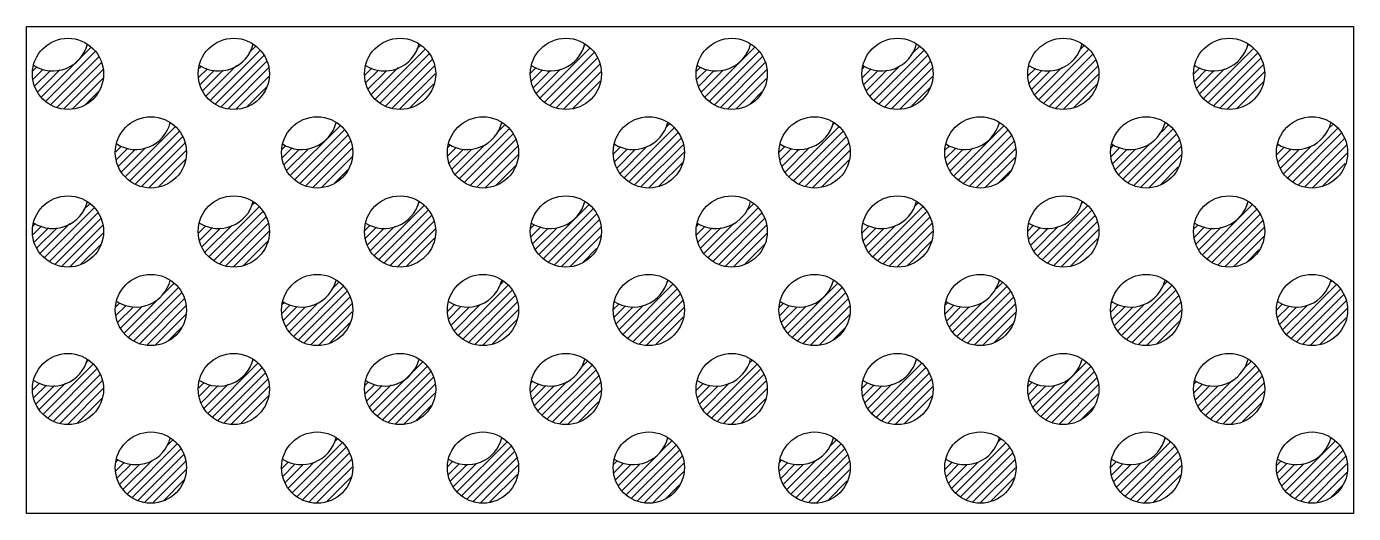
# Model space of a CAD drawing. Header units: metres. Extents: x -0.2 to 27, y 5 to 15.
import ezdxf

# ---------------------------------------------------------------- set-up
doc = ezdxf.new("R2010")
doc.units = ezdxf.units.M

msp = doc.modelspace()

# ---------------------------------------------------------------- hatches: boundary and pattern name
h = msp.add_hatch()
h.set_pattern_fill('SOLID')
h.paths.add_polyline_path([(1.4, 14.03, 0.26), (1.06, 14.65, -0.51), (-0.03, 14.21, 0.06), (-0.05, 14.03, 1)])
h = msp.add_hatch()
h.set_pattern_fill('SOLID')
h.paths.add_polyline_path([(4.8, 14.03, 0.26), (4.46, 14.65, -0.51), (3.37, 14.21, 0.06), (3.35, 14.03, 1)])
h = msp.add_hatch()
h.set_pattern_fill('SOLID')
h.paths.add_polyline_path([(8.2, 14.03, 0.26), (7.86, 14.65, -0.51), (6.77, 14.21, 0.06), (6.75, 14.03, 1)])
h = msp.add_hatch()
h.set_pattern_fill('SOLID')
h.paths.add_polyline_path([(11.6, 14.03, 0.26), (11.27, 14.65, -0.51), (10.17, 14.21, 0.06), (10.15, 14.03, 1)])
h = msp.add_hatch()
h.set_pattern_fill('SOLID')
h.paths.add_polyline_path([(15, 14.03, 0.26), (14.67, 14.65, -0.51), (13.57, 14.21, 0.06), (13.55, 14.03, 1)])
h = msp.add_hatch()
h.set_pattern_fill('SOLID')
h.paths.add_polyline_path([(18.4, 14.03, 0.26), (18.07, 14.65, -0.51), (16.97, 14.21, 0.06), (16.95, 14.03, 1)])
h = msp.add_hatch()
h.set_pattern_fill('SOLID')
h.paths.add_polyline_path([(21.8, 14.03, 0.26), (21.47, 14.65, -0.51), (20.37, 14.21, 0.06), (20.35, 14.03, 1)])
h = msp.add_hatch()
h.set_pattern_fill('SOLID')
h.paths.add_polyline_path([(25.2, 14.03, 0.26), (24.87, 14.65, -0.51), (23.77, 14.21, 0.06), (23.75, 14.03, 1)])
h = msp.add_hatch()
h.set_pattern_fill('SOLID')
h.paths.add_polyline_path([(3.1, 12.42, 0.26), (2.76, 13.03, -0.51), (1.67, 12.59, 0.06), (1.65, 12.42, 1)])
h = msp.add_hatch()
h.set_pattern_fill('SOLID')
h.paths.add_polyline_path([(6.5, 12.42, 0.26), (6.16, 13.03, -0.51), (5.07, 12.59, 0.06), (5.05, 12.42, 1)])
h = msp.add_hatch()
h.set_pattern_fill('SOLID')
h.paths.add_polyline_path([(9.9, 12.42, 0.26), (9.57, 13.03, -0.51), (8.47, 12.59, 0.06), (8.45, 12.42, 1)])
h = msp.add_hatch()
h.set_pattern_fill('SOLID')
h.paths.add_polyline_path([(13.3, 12.42, 0.26), (12.97, 13.03, -0.51), (11.87, 12.59, 0.06), (11.85, 12.42, 1)])
h = msp.add_hatch()
h.set_pattern_fill('SOLID')
h.paths.add_polyline_path([(16.7, 12.42, 0.26), (16.37, 13.03, -0.51), (15.27, 12.59, 0.06), (15.25, 12.42, 1)])
h = msp.add_hatch()
h.set_pattern_fill('SOLID')
h.paths.add_polyline_path([(20.1, 12.42, 0.26), (19.77, 13.03, -0.51), (18.67, 12.59, 0.06), (18.65, 12.42, 1)])
h = msp.add_hatch()
h.set_pattern_fill('SOLID')
h.paths.add_polyline_path([(23.5, 12.42, 0.26), (23.17, 13.03, -0.51), (22.07, 12.59, 0.06), (22.05, 12.42, 1)])
h = msp.add_hatch()
h.set_pattern_fill('SOLID')
h.paths.add_polyline_path([(26.9, 12.42, 0.26), (26.57, 13.03, -0.51), (25.47, 12.59, 0.06), (25.45, 12.42, 1)])
h = msp.add_hatch()
h.set_pattern_fill('SOLID')
h.paths.add_polyline_path([(1.4, 10.8, 0.26), (1.06, 11.42, -0.51), (-0.03, 10.98, 0.06), (-0.05, 10.8, 1)])
h = msp.add_hatch()
h.set_pattern_fill('SOLID')
h.paths.add_polyline_path([(4.8, 10.8, 0.26), (4.46, 11.42, -0.51), (3.37, 10.98, 0.06), (3.35, 10.8, 1)])
h = msp.add_hatch()
h.set_pattern_fill('SOLID')
h.paths.add_polyline_path([(8.2, 10.8, 0.26), (7.86, 11.42, -0.51), (6.77, 10.98, 0.06), (6.75, 10.8, 1)])
h = msp.add_hatch()
h.set_pattern_fill('SOLID')
h.paths.add_polyline_path([(11.6, 10.8, 0.26), (11.27, 11.42, -0.51), (10.17, 10.98, 0.06), (10.15, 10.8, 1)])
h = msp.add_hatch()
h.set_pattern_fill('SOLID')
h.paths.add_polyline_path([(15, 10.8, 0.26), (14.67, 11.42, -0.51), (13.57, 10.98, 0.06), (13.55, 10.8, 1)])
h = msp.add_hatch()
h.set_pattern_fill('SOLID')
h.paths.add_polyline_path([(18.4, 10.8, 0.26), (18.07, 11.42, -0.51), (16.97, 10.98, 0.06), (16.95, 10.8, 1)])
h = msp.add_hatch()
h.set_pattern_fill('SOLID')
h.paths.add_polyline_path([(21.8, 10.8, 0.26), (21.47, 11.42, -0.51), (20.37, 10.98, 0.06), (20.35, 10.8, 1)])
h = msp.add_hatch()
h.set_pattern_fill('SOLID')
h.paths.add_polyline_path([(25.2, 10.8, 0.26), (24.87, 11.42, -0.51), (23.77, 10.98, 0.06), (23.75, 10.8, 1)])
h = msp.add_hatch()
h.set_pattern_fill('SOLID')
h.paths.add_polyline_path([(3.1, 9.19, 0.26), (2.76, 9.8, -0.51), (1.67, 9.36, 0.06), (1.65, 9.19, 1)])
h = msp.add_hatch()
h.set_pattern_fill('SOLID')
h.paths.add_polyline_path([(6.5, 9.19, 0.26), (6.16, 9.8, -0.51), (5.07, 9.36, 0.06), (5.05, 9.19, 1)])
h = msp.add_hatch()
h.set_pattern_fill('SOLID')
h.paths.add_polyline_path([(9.9, 9.19, 0.26), (9.57, 9.8, -0.51), (8.47, 9.36, 0.06), (8.45, 9.19, 1)])
h = msp.add_hatch()
h.set_pattern_fill('SOLID')
h.paths.add_polyline_path([(13.3, 9.19, 0.26), (12.97, 9.8, -0.51), (11.87, 9.36, 0.06), (11.85, 9.19, 1)])
h = msp.add_hatch()
h.set_pattern_fill('SOLID')
h.paths.add_polyline_path([(16.7, 9.19, 0.26), (16.37, 9.8, -0.51), (15.27, 9.36, 0.06), (15.25, 9.19, 1)])
h = msp.add_hatch()
h.set_pattern_fill('SOLID')
h.paths.add_polyline_path([(20.1, 9.19, 0.26), (19.77, 9.8, -0.51), (18.67, 9.36, 0.06), (18.65, 9.19, 1)])
h = msp.add_hatch()
h.set_pattern_fill('SOLID')
h.paths.add_polyline_path([(23.5, 9.19, 0.26), (23.17, 9.8, -0.51), (22.07, 9.36, 0.06), (22.05, 9.19, 1)])
h = msp.add_hatch()
h.set_pattern_fill('SOLID')
h.paths.add_polyline_path([(26.9, 9.19, 0.26), (26.57, 9.8, -0.51), (25.47, 9.36, 0.06), (25.45, 9.19, 1)])
h = msp.add_hatch()
h.set_pattern_fill('SOLID')
h.paths.add_polyline_path([(1.4, 7.57, 0.26), (1.06, 8.19, -0.51), (-0.03, 7.75, 0.06), (-0.05, 7.57, 1)])
h = msp.add_hatch()
h.set_pattern_fill('SOLID')
h.paths.add_polyline_path([(4.8, 7.57, 0.26), (4.46, 8.19, -0.51), (3.37, 7.75, 0.06), (3.35, 7.57, 1)])
h = msp.add_hatch()
h.set_pattern_fill('SOLID')
h.paths.add_polyline_path([(8.2, 7.57, 0.26), (7.86, 8.19, -0.51), (6.77, 7.75, 0.06), (6.75, 7.57, 1)])
h = msp.add_hatch()
h.set_pattern_fill('SOLID')
h.paths.add_polyline_path([(11.6, 7.57, 0.26), (11.27, 8.19, -0.51), (10.17, 7.75, 0.06), (10.15, 7.57, 1)])
h = msp.add_hatch()
h.set_pattern_fill('SOLID')
h.paths.add_polyline_path([(15, 7.57, 0.26), (14.67, 8.19, -0.51), (13.57, 7.75, 0.06), (13.55, 7.57, 1)])
h = msp.add_hatch()
h.set_pattern_fill('SOLID')
h.paths.add_polyline_path([(18.4, 7.57, 0.26), (18.07, 8.19, -0.51), (16.97, 7.75, 0.06), (16.95, 7.57, 1)])
h = msp.add_hatch()
h.set_pattern_fill('SOLID')
h.paths.add_polyline_path([(21.8, 7.57, 0.26), (21.47, 8.19, -0.51), (20.37, 7.75, 0.06), (20.35, 7.57, 1)])
h = msp.add_hatch()
h.set_pattern_fill('SOLID')
h.paths.add_polyline_path([(25.2, 7.57, 0.26), (24.87, 8.19, -0.51), (23.77, 7.75, 0.06), (23.75, 7.57, 1)])
h = msp.add_hatch()
h.set_pattern_fill('SOLID')
h.paths.add_polyline_path([(3.1, 5.96, 0.26), (2.76, 6.57, -0.51), (1.67, 6.13, 0.06), (1.65, 5.96, 1)])
h = msp.add_hatch()
h.set_pattern_fill('SOLID')
h.paths.add_polyline_path([(6.5, 5.96, 0.26), (6.16, 6.57, -0.51), (5.07, 6.13, 0.06), (5.05, 5.96, 1)])
h = msp.add_hatch()
h.set_pattern_fill('SOLID')
h.paths.add_polyline_path([(9.9, 5.96, 0.26), (9.57, 6.57, -0.51), (8.47, 6.13, 0.06), (8.45, 5.96, 1)])
h = msp.add_hatch()
h.set_pattern_fill('SOLID')
h.paths.add_polyline_path([(13.3, 5.96, 0.26), (12.97, 6.57, -0.51), (11.87, 6.13, 0.06), (11.85, 5.96, 1)])
h = msp.add_hatch()
h.set_pattern_fill('SOLID')
h.paths.add_polyline_path([(16.7, 5.96, 0.26), (16.37, 6.57, -0.51), (15.27, 6.13, 0.06), (15.25, 5.96, 1)])
h = msp.add_hatch()
h.set_pattern_fill('SOLID')
h.paths.add_polyline_path([(20.1, 5.96, 0.26), (19.77, 6.57, -0.51), (18.67, 6.13, 0.06), (18.65, 5.96, 1)])
h = msp.add_hatch()
h.set_pattern_fill('SOLID')
h.paths.add_polyline_path([(23.5, 5.96, 0.26), (23.17, 6.57, -0.51), (22.07, 6.13, 0.06), (22.05, 5.96, 1)])
h = msp.add_hatch()
h.set_pattern_fill('SOLID')
h.paths.add_polyline_path([(26.9, 5.96, 0.26), (26.57, 6.57, -0.51), (25.47, 6.13, 0.06), (25.45, 5.96, 1)])

# ---------------------------------------------------------------- linework, layer by layer
msp.add_lwpolyline([(-0.18, 15), (27.03, 15), (27.03, 5.02), (-0.18, 5.02)], close=True)
for centre in [(0.67, 14.03), (4.07, 14.03), (7.48, 14.03), (10.88, 14.03), (14.28, 14.03), (17.68, 14.03), (21.08, 14.03), (24.48, 14.03), (2.37, 12.42), (5.78, 12.42), (9.18, 12.42), (12.58, 12.42), (15.98, 12.42), (19.38, 12.42), (22.78, 12.42), (26.18, 12.42), (0.67, 10.8), (4.07, 10.8), (7.48, 10.8), (10.88, 10.8), (14.28, 10.8), (17.68, 10.8), (21.08, 10.8), (24.48, 10.8), (2.37, 9.19), (5.78, 9.19), (9.18, 9.19), (12.58, 9.19), (15.98, 9.19), (19.38, 9.19), (22.78, 9.19), (26.18, 9.19), (0.67, 7.57), (4.07, 7.57), (7.48, 7.57), (10.88, 7.57), (14.28, 7.57), (17.68, 7.57), (21.08, 7.57), (24.48, 7.57), (2.37, 5.96), (5.78, 5.96), (9.18, 5.96), (12.58, 5.96), (15.98, 5.96), (19.38, 5.96), (22.78, 5.96), (26.18, 5.96)]:
    msp.add_circle(centre, 0.73)
for centre in [(0.36, 14.82), (3.76, 14.82), (7.16, 14.82), (10.56, 14.82), (13.96, 14.82), (17.36, 14.82), (20.76, 14.82), (24.16, 14.82), (2.06, 13.21), (5.46, 13.21), (8.86, 13.21), (12.26, 13.21), (15.66, 13.21), (19.06, 13.21), (22.46, 13.21), (25.86, 13.21), (0.36, 11.59), (3.76, 11.59), (7.16, 11.59), (10.56, 11.59), (13.96, 11.59), (17.36, 11.59), (20.76, 11.59), (24.16, 11.59), (2.06, 9.98), (5.46, 9.98), (8.86, 9.98), (12.26, 9.98), (15.66, 9.98), (19.06, 9.98), (22.46, 9.98), (25.86, 9.98), (0.36, 8.36), (3.76, 8.36), (7.16, 8.36), (10.56, 8.36), (13.96, 8.36), (17.36, 8.36), (20.76, 8.36), (24.16, 8.36), (2.06, 6.75), (5.46, 6.75), (8.86, 6.75), (12.26, 6.75), (15.66, 6.75), (19.06, 6.75), (22.46, 6.75), (25.86, 6.75)]:
    msp.add_arc(centre, 0.73, 237.65, 345.98)

doc.saveas('drawing.dxf')
